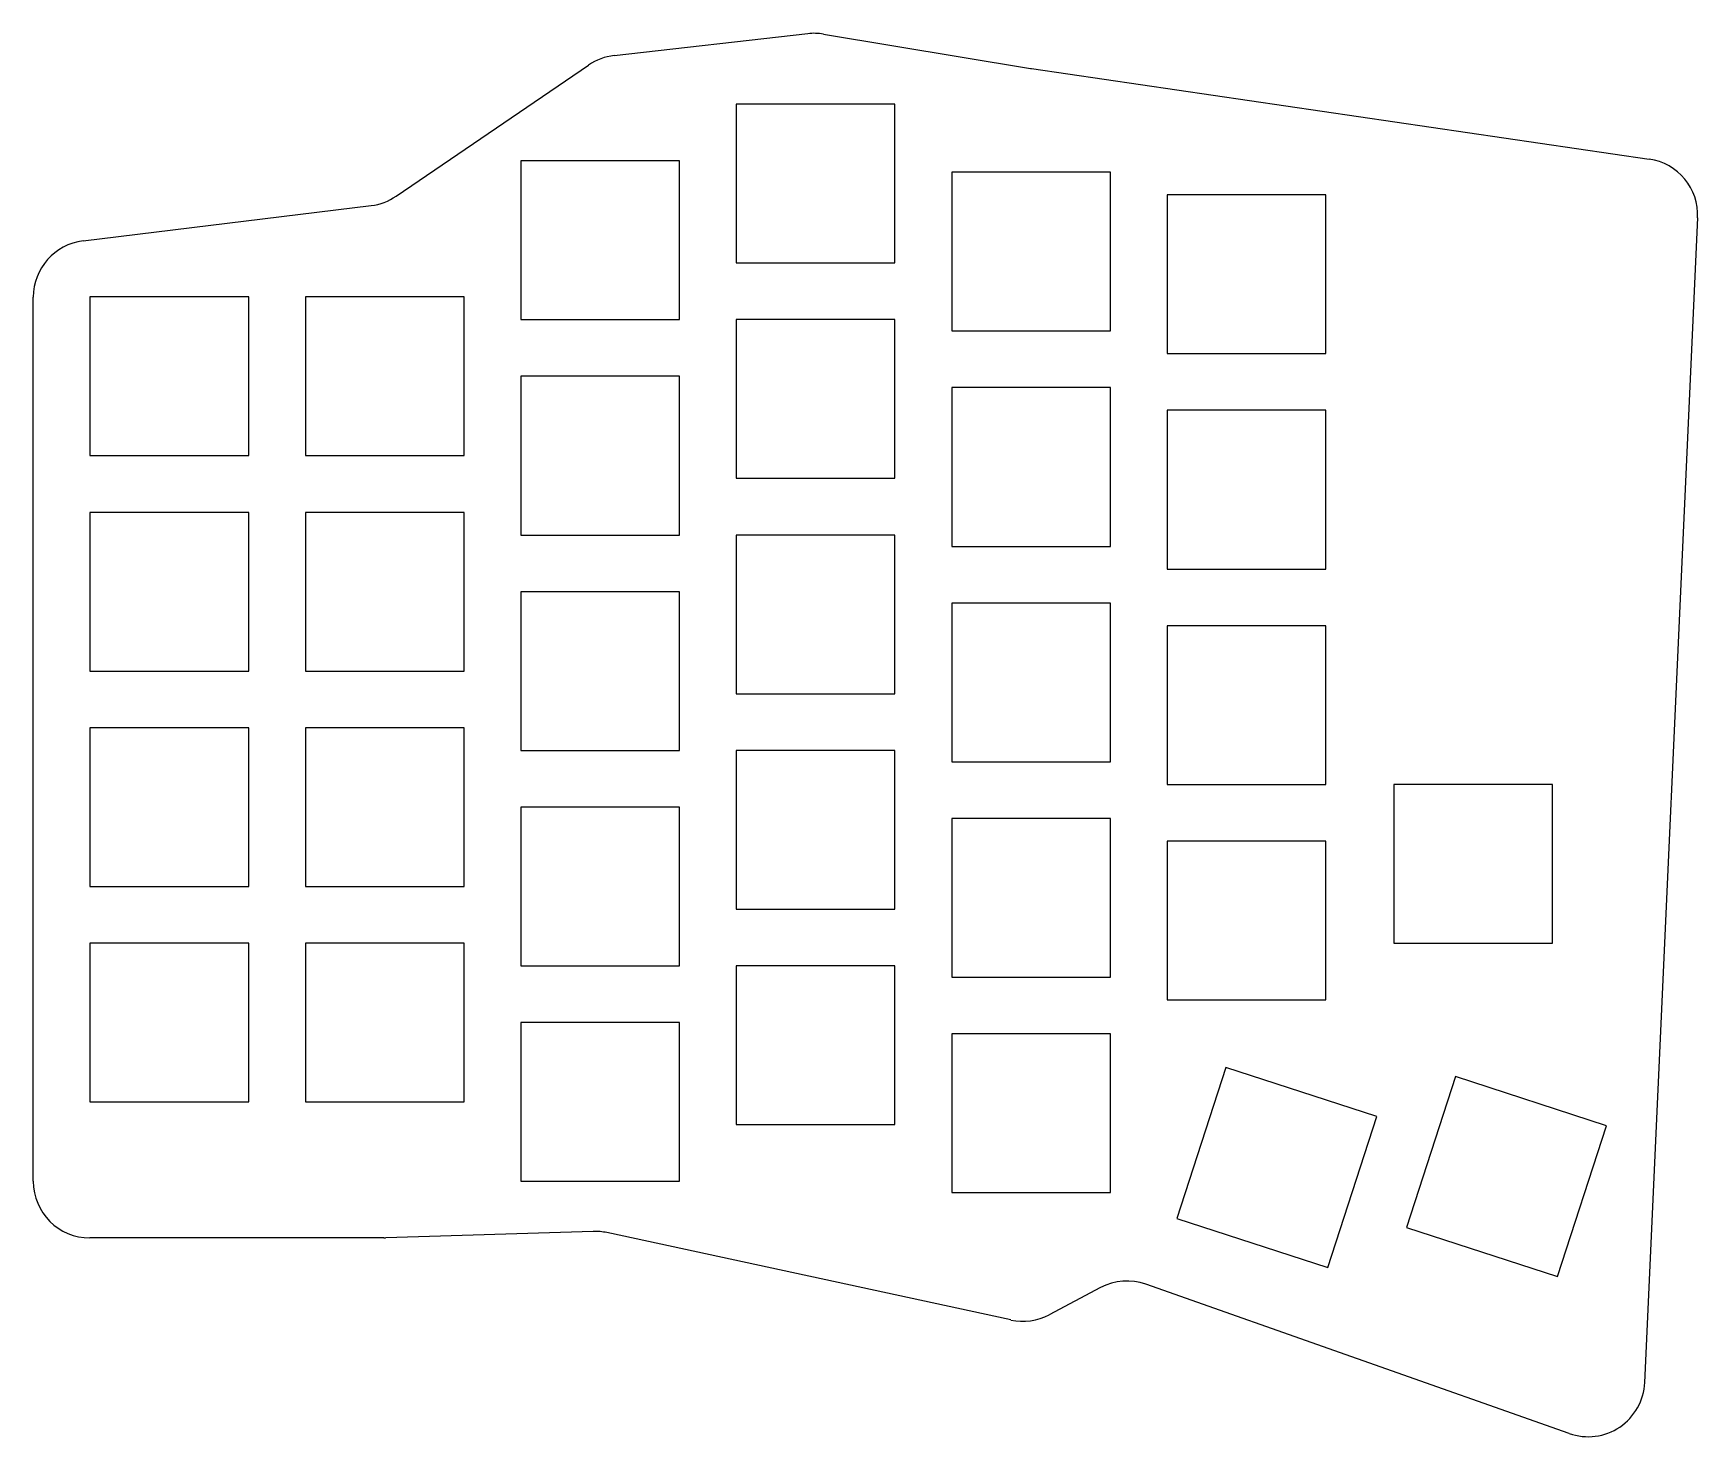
# Model space of a CAD drawing. Header units: millimetres. Extents: x -12 to 135, y -18 to 106.
import ezdxf

# ---------------------------------------------------------------- set-up
doc = ezdxf.new("R2010")
doc.units = ezdxf.units.MM

msp = doc.modelspace()

# ---------------------------------------------------------------- linework, layer by layer
for p, q in [((39.23, 104.29), (56.31, 106.22)), ((57.69, 106.19), (75.95, 103.16)), ((20, 91.88), (36.98, 103.45)), ((76.05, 103.14), (130.53, 95.16)), ((64, 100), (50, 100)), ((50, 100), (50, 86)), ((64, 86), (64, 100)), ((45, 95), (31, 95)), ((31, 95), (31, 81)), ((45, 81), (45, 95)), ((83, 94), (69, 94)), ((69, 94), (69, 80)), ((83, 80), (83, 94)), ((-7.61, 87.94), (17.8, 91.05)), ((102, 92), (88, 92)), ((88, 92), (88, 78)), ((102, 78), (102, 92)), ((134.79, 89.98), (130.12, -12.76)), ((50, 86), (64, 86)), ((-12, 5), (-12, 82.98)), ((7, 83), (-7, 83)), ((-7, 83), (-7, 69)), ((7, 69), (7, 83)), ((26, 83), (12, 83)), ((12, 83), (12, 69)), ((26, 69), (26, 83)), ((31, 81), (45, 81)), ((64, 81), (50, 81)), ((50, 81), (50, 67)), ((64, 67), (64, 81)), ((69, 80), (83, 80)), ((88, 78), (102, 78)), ((45, 76), (31, 76)), ((31, 76), (31, 62)), ((45, 62), (45, 76)), ((83, 75), (69, 75)), ((69, 75), (69, 61)), ((83, 61), (83, 75)), ((102, 73), (88, 73)), ((88, 73), (88, 59)), ((102, 59), (102, 73)), ((-7, 69), (7, 69)), ((12, 69), (26, 69)), ((50, 67), (64, 67)), ((7, 64), (-7, 64)), ((-7, 64), (-7, 50)), ((7, 50), (7, 64)), ((26, 64), (12, 64)), ((12, 64), (12, 50)), ((26, 50), (26, 64)), ((31, 62), (45, 62)), ((64, 62), (50, 62)), ((50, 62), (50, 48)), ((64, 48), (64, 62)), ((69, 61), (83, 61)), ((88, 59), (102, 59)), ((45, 57), (31, 57)), ((31, 57), (31, 43)), ((45, 43), (45, 57)), ((83, 56), (69, 56)), ((69, 56), (69, 42)), ((83, 42), (83, 56)), ((102, 54), (88, 54)), ((88, 54), (88, 40)), ((102, 40), (102, 54)), ((-7, 50), (7, 50)), ((12, 50), (26, 50)), ((50, 48), (64, 48)), ((7, 45), (-7, 45)), ((-7, 45), (-7, 31)), ((7, 31), (7, 45)), ((26, 45), (12, 45)), ((12, 45), (12, 31)), ((26, 31), (26, 45)), ((31, 43), (45, 43)), ((64, 43), (50, 43)), ((50, 43), (50, 29)), ((64, 29), (64, 43)), ((69, 42), (83, 42)), ((88, 40), (102, 40)), ((122, 40), (108, 40)), ((108, 40), (108, 26)), ((122, 26), (122, 40)), ((45, 38), (31, 38)), ((31, 38), (31, 24)), ((45, 24), (45, 38)), ((83, 37), (69, 37)), ((69, 37), (69, 23)), ((83, 23), (83, 37)), ((102, 35), (88, 35)), ((88, 35), (88, 21)), ((102, 21), (102, 35)), ((-7, 31), (7, 31)), ((12, 31), (26, 31)), ((50, 29), (64, 29)), ((7, 26), (-7, 26)), ((-7, 26), (-7, 12)), ((7, 12), (7, 26)), ((26, 26), (12, 26)), ((12, 26), (12, 12)), ((26, 12), (26, 26)), ((108, 26), (122, 26)), ((31, 24), (45, 24)), ((64, 24), (50, 24)), ((50, 24), (50, 10)), ((64, 10), (64, 24)), ((69, 23), (83, 23)), ((88, 21), (102, 21)), ((45, 19), (31, 19)), ((31, 19), (31, 5)), ((45, 5), (45, 19)), ((83, 18), (69, 18)), ((69, 18), (69, 4)), ((83, 4), (83, 18)), ((93.19, 15.02), (88.86, 1.71)), ((106.5, 10.7), (93.19, 15.02)), ((113.44, 14.23), (109.11, 0.91)), ((126.75, 9.9), (113.44, 14.23)), ((-7, 12), (7, 12)), ((12, 12), (26, 12)), ((102.18, -2.62), (106.5, 10.7)), ((50, 10), (64, 10)), ((122.42, -3.41), (126.75, 9.9)), ((31, 5), (45, 5)), ((69, 4), (83, 4)), ((88.86, 1.71), (102.18, -2.62)), ((18.92, 0), (-7, 0)), ((37.39, 0.58), (19.08, 0)), ((74.22, -7.23), (38.6, 0.47)), ((109.11, 0.91), (122.42, -3.41)), ((82.13, -4.38), (77.61, -6.77)), ((123.47, -17.25), (86.13, -4.08))]:
    msp.add_line(p, q)
for centre, start, end in [((56.87, 101.25), 80.5866, 96.456), ((39.79, 99.32), 96.456, 124.2775), ((76.77, 108.09), 260.5866, 261.6593), ((129.8, 90.21), 357.3976, 81.6593), ((17.19, 96.02), 276.9885, 304.2775), ((-7, 82.98), 96.9885, 180), ((-7, 5), 180, 270), ((18.92, 5), 270, 271.8087), ((37.54, -4.42), 77.7941, 91.8087), ((84.47, -8.8), 70.5827, 117.865), ((75.27, -2.35), 257.7941, 297.865), ((125.13, -12.53), 250.5827, 357.3976)]:
    msp.add_arc(centre, 5, start, end)

doc.saveas('drawing.dxf')
